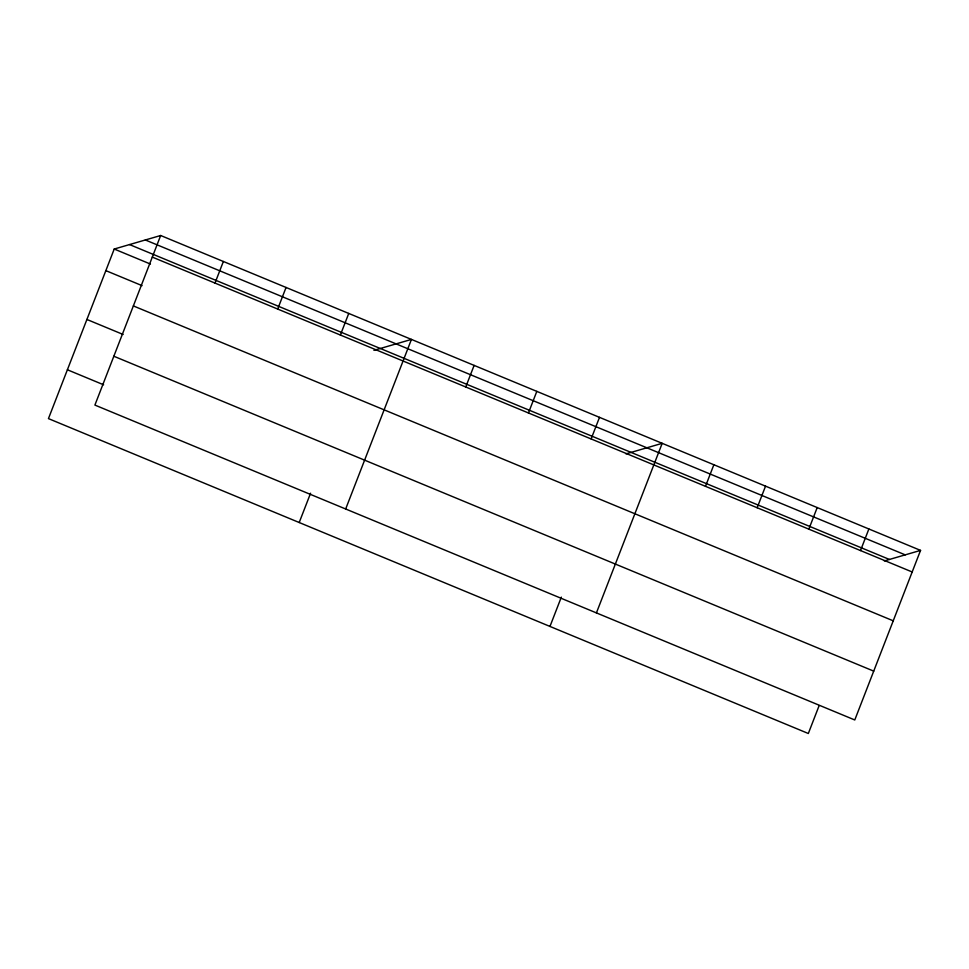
<?xml version="1.0" encoding="UTF-8"?>
<svg xmlns="http://www.w3.org/2000/svg" width="969" height="969" viewBox="0 0 969 969"><rect width="100%" height="100%" fill="white"/><g stroke="black" fill="none" stroke-linecap="round" stroke-linejoin="round"><path stroke-width="1.45" d="M160.672 235.503L94.901 405.078L854.779 719.967L920.55 550.392L160.672 235.503L114.221 249.033L48.45 418.608L808.328 733.497L819.144 705.589M214.997 283.081L223.367 261.485M277.679 309.05L286.061 287.466M340.373 335.032L348.743 313.435M299.203 522.521L310.577 493.221M345.667 508.991L411.437 339.416L373.925 350.342M465.75 386.982L474.12 365.398M528.444 412.964L536.814 391.379M591.126 438.945L599.508 417.348M549.968 626.434L561.33 597.134M596.419 612.905L662.19 443.33L625.962 453.88M705.493 486.329L713.862 464.745M757.164 507.744L765.534 486.159M808.836 529.159L817.206 507.562M860.508 550.574L868.878 528.977M884.322 560.942L920.55 550.392M145.35 239.973L905.216 554.862M129.555 244.576L889.421 559.452M152.303 257.1L912.18 571.976M114.221 249.033L150.437 264.053M105.851 270.63L142.068 285.637M133.359 305.925L893.236 620.814M86.907 319.467L123.124 334.475M113.845 356.241L873.723 671.129M67.394 369.77L103.61 384.79"/></g></svg>
